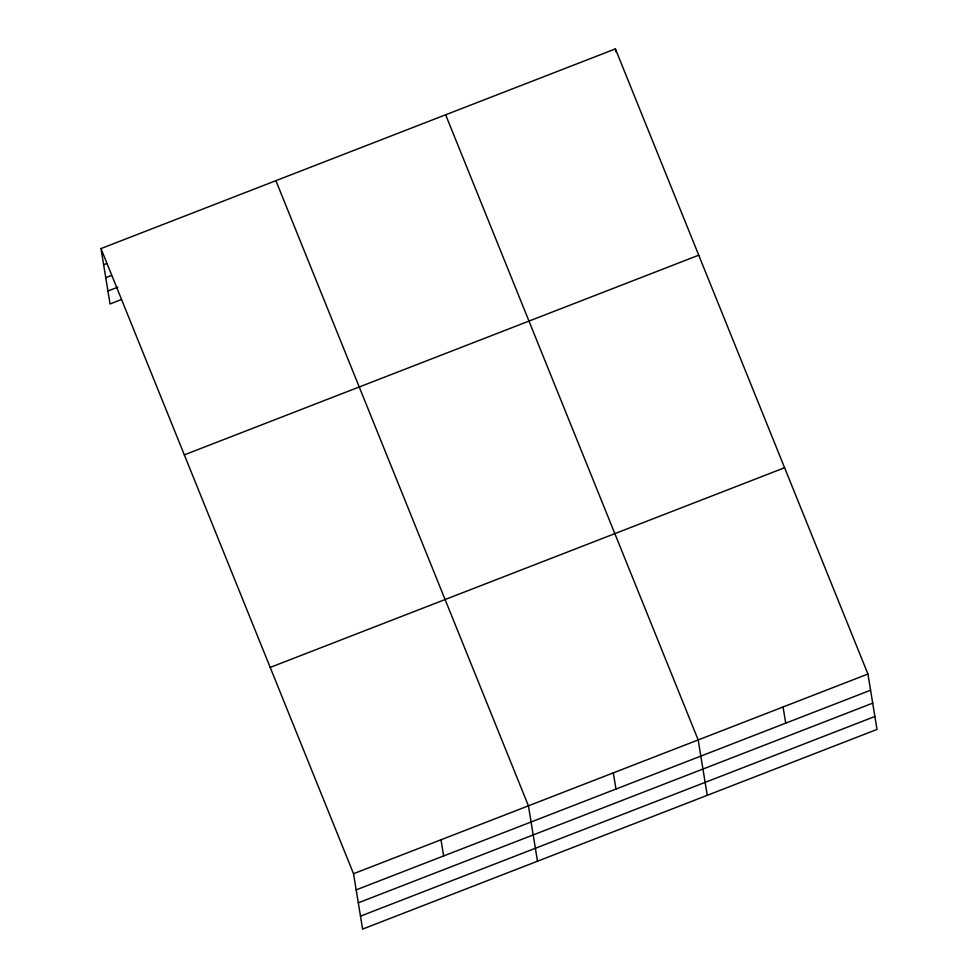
<?xml version="1.0" encoding="UTF-8"?>
<svg xmlns="http://www.w3.org/2000/svg" width="978" height="978" viewBox="0 0 978 978"><rect width="100%" height="100%" fill="white"/><g stroke="black" fill="none" stroke-linecap="round" stroke-linejoin="round"><path stroke-width="1.47" d="M100.991 248.571L615.394 48.9L867.938 674.038L877.009 729.429L362.606 929.1L353.535 873.721L100.991 248.571L110.062 303.962L121.345 299.574M103.644 264.732L106.455 263.644M105.758 277.679L111.394 275.49M107.947 291.016L117.812 287.177M184.329 454.868L698.732 255.197M270.197 667.424L784.6 467.741M353.535 873.721L867.938 674.038M356.175 889.882L870.591 690.211M358.303 902.828L872.706 703.145M360.479 916.154L874.894 716.483M445.65 114.793L698.182 739.93L707.253 795.322M275.894 180.685L528.426 805.823L537.497 861.215M783.06 706.984L785.713 723.158M615.394 48.9L615.883 51.834M613.304 772.877L615.957 789.05M440.98 839.772L443.633 855.933"/></g></svg>
